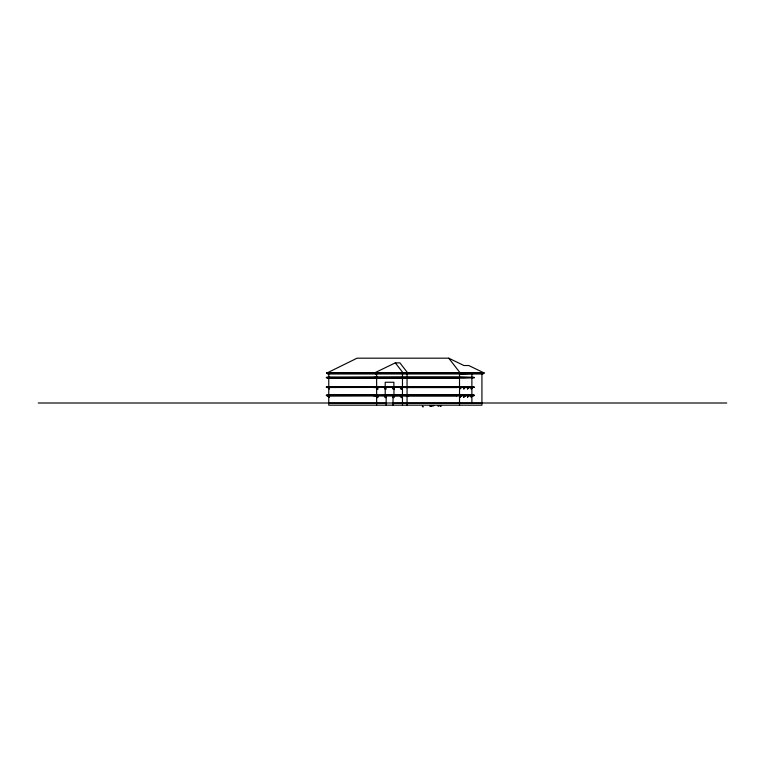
<?xml version="1.0" encoding="UTF-8"?>
<svg xmlns="http://www.w3.org/2000/svg" width="765" height="765" viewBox="0 0 765 765"><rect width="100%" height="100%" fill="white"/><g stroke="black" fill="none" stroke-linecap="round" stroke-linejoin="round"><path stroke-width="1.15" d="M327.085 387.386L329.17 387.654M327.085 395.648L329.17 395.916M375.998 395.945L375.242 395.304L401.864 394.97L401.864 397.647L401.673 396.26M376.609 395.945L377.738 395.648L377.738 397.647L377.547 396.26M384.078 387.683L385.206 387.386L385.206 394.97M384.69 387.683L385.818 387.386L385.818 389.395L385.637 388.008M384.69 395.945L385.818 395.648L385.818 397.647L385.637 396.26M392.149 387.683L393.889 387.386L393.889 389.395L393.707 388.008M392.761 395.945L401.864 395.648L327.363 395.648M400.114 387.683L401.243 387.386L401.243 389.395L401.061 388.008M402.753 373.989L403.05 372.871L395.314 362.859L374.63 372.871L375.634 373.989M407.343 373.989L407.63 372.871L399.904 362.859L395.314 362.859M376.935 388.008L377.126 389.395L377.126 386.717L401.864 386.717L401.864 389.395L401.673 388.008M377.547 388.008L377.738 389.395L377.738 387.386L375.242 387.559L377.126 386.717M376.935 396.26L377.126 397.647L377.126 395.648L384.049 395.648M385.015 388.008L385.206 389.395M385.015 396.26L385.206 397.647L385.206 395.648L391.89 395.648M393.086 388.008L393.277 389.395L393.277 387.386M393.086 396.26L393.277 397.647L393.277 395.648M393.707 396.26L393.889 397.647L393.889 395.648M401.061 396.26L401.243 397.647L401.243 395.648M376.858 387.884L376.179 387.683M377.48 387.884L376.791 387.683M376.858 396.136L376.179 395.945M377.48 396.136L376.791 395.945M384.977 387.836L384.26 387.683M385.56 387.884L384.881 387.683M384.977 396.088L384.26 395.945M385.56 396.136L384.881 395.945M393.019 387.884L392.33 387.683M393.631 387.884L392.952 387.683M393.019 396.136L392.33 395.945M393.631 396.136L392.952 395.945M400.984 387.884L400.305 387.683M401.596 387.884L400.917 387.683M400.984 396.136L400.305 395.945M401.596 396.136L400.917 395.945M328.96 387.798L329.246 388.964L329.246 386.717L326.378 386.994L376.6 387.386M329.246 387.798L329.342 388.687M328.96 396.05L329.246 397.226L329.246 394.97L326.378 395.256L328.673 395.677M329.246 396.05L329.342 396.939M326.751 373.1L483.939 373.1L482.935 373.989L327.755 373.989L326.751 373.1L357.083 358.183L448.759 358.183L463.925 365.527L468.773 365.527L483.939 372.871L481.577 373.989M328.845 387.692L327.898 387.501L329.715 387.386L329.715 386.717L376.485 386.717M328.893 395.916L327.898 395.763L375.443 395.648M469.911 395.696L468.075 396.05L468.62 396.021M377.126 387.386L401.864 387.386L327.324 387.511L329.533 387.281M472.56 387.53L473.602 387.444M461.391 395.782L462.404 395.648M472.263 387.788C471.097 387.138 471.881 391.623 471.403 386.717L459.956 386.717L459.956 388.964L460.243 387.798M461.094 396.041L460.243 397.226L460.243 395.534M327.831 395.773L329.715 394.97L376.485 394.97M438.383 405.852L437.915 406.024L438.641 405.785M376.485 377.183L329.715 377.183L327.831 378.025L401.864 377.853L401.864 377.183L377.126 377.183L375.242 378.025L401.864 377.853M327.831 387.559L329.715 386.717M376.6 377.853L326.378 377.461L401.864 377.183M327.831 387.052L401.864 386.717M402.801 377.183L458.57 377.183L458.57 377.853L456.686 378.025L406.205 378.025L402.801 377.853L402.801 377.183L458.57 377.183M326.378 395.256L401.864 394.97M402.801 386.717L458.57 386.717L458.57 387.386L456.686 387.559L406.205 387.559L402.801 387.386L402.801 386.717L458.57 386.717M402.801 394.97L458.57 394.97L458.57 395.648L456.686 395.811L406.205 395.811L402.801 395.648L402.801 394.97L458.57 394.97M326.378 377.461L329.246 377.183L329.246 377.747L326.378 377.891M376.963 377.183L373.559 377.518L373.559 378.025L376.963 377.853M376.963 386.717L373.559 387.052L373.559 387.559L376.963 387.386M376.963 394.97L373.559 395.304L373.559 395.811L376.963 395.648M327.831 378.025L329.715 377.853L329.715 377.183M326.378 387.425L329.246 387.281M326.378 395.677L329.246 395.534M483.939 373.1L459.813 373.989L460.1 372.871L448.759 358.183M326.751 372.871L483.939 372.871M459.956 377.183L474.271 377.461L462.825 377.891L459.956 377.747L459.956 377.183L474.271 377.461M328.759 377.747L376.457 377.747M376.638 377.747L471.881 377.747M402.801 377.853L458.57 377.853M326.378 386.994L329.811 386.994M459.956 386.717L474.271 387.425L459.956 387.281M328.759 387.281L376.457 387.281M376.638 387.281L471.881 387.281M402.801 387.386L458.57 387.386M460.243 396.05L459.956 397.226L459.956 394.97L474.271 395.256L459.956 395.534M459.956 394.97L474.271 395.256M328.759 395.534L376.457 395.534M377.805 395.534L467.711 395.534L467.711 397.226L468.075 395.916M469.557 395.534L471.881 395.534M402.801 395.648L458.57 395.648M38.25 403.002L726.75 403.002M328.759 403.222L376.457 403.222M376.638 403.222L386.162 403.222M393.028 403.222L481.931 403.222M474.271 377.891L471.403 377.747L471.403 377.183M474.271 387.425L471.116 387.281L471.116 388.964L471.403 387.798M474.271 395.677L471.116 395.534L471.116 397.226L471.403 396.05M460.243 387.281C459.908 390.475 460.654 386.937 462.404 387.386M471.403 386.717L474.271 386.994M469.318 395.754L467.434 395.534L467.434 397.226L467.721 396.05M407.057 377.853L408.587 378.025L407.057 377.183M407.057 387.386L408.587 387.559L407.057 386.717M407.057 395.648L408.587 395.811L407.057 394.97M464.049 387.654L466.191 387.482L463.695 387.281L463.695 388.964L463.982 387.798M471.403 394.97C471.049 399.158 471.594 395.094 473.602 395.696M464.049 395.916L466.181 395.696M467.97 387.769L469.92 387.482L467.711 387.281L467.711 388.964L467.826 387.692M464.24 387.769L464.039 388.916L463.982 387.281M464.24 396.021L464.039 397.169L463.982 395.534M471.804 387.692L473.315 387.444M468.113 387.692L469.634 387.482L467.434 387.281L467.434 388.964L467.721 387.798M464.384 387.692L465.866 387.386M471.756 395.916L473.315 395.696M460.597 387.654L462.156 387.444M464.336 395.916L465.904 395.734L463.695 395.534L463.695 397.226L463.982 396.05M460.597 395.916L462.156 395.696M481.931 373.989L481.931 405.173L328.759 405.173L328.759 373.989M471.881 373.989L471.881 403.222M459.516 373.989L459.516 405.173M456.686 377.518L456.686 378.025M456.686 387.052L456.686 387.559M456.686 395.304L456.686 395.811M407.057 373.989L407.057 405.173M406.205 377.518L406.205 378.025M406.205 387.052L406.205 387.559M406.205 395.304L406.205 395.811M402.466 373.989L402.466 405.173M399.98 377.518L399.98 378.025M399.98 387.052L399.98 387.559M399.98 395.304L399.98 395.811M393.965 387.386L393.965 394.97M393.889 386.717L393.889 382.261L385.206 382.261L385.206 386.717M393.028 395.648L393.028 405.173M386.162 395.648L386.162 405.173M377.126 377.183L377.126 377.853M376.638 373.989L376.638 405.173M375.931 377.518L375.931 378.025M375.931 387.052L375.931 387.559M375.931 395.304L375.931 395.811M329.715 394.97L329.715 395.648M429.758 405.852L431.603 406.081L429.758 405.852M432.588 405.794L434.032 405.574L432.588 405.794M440.143 406.091L441.405 405.718L440.143 406.091M422.376 406.32L423.045 406.817L422.376 406.32"/></g></svg>
